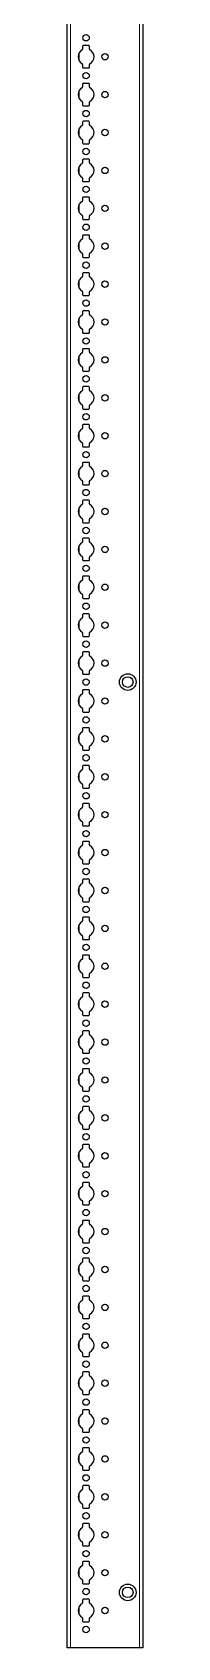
# Model space of a CAD drawing. Header units: millimetres. Extents: x -199 to 5225, y -1747 to 1507.
# Drawn here: x 5175 to 5225, y -852 to 214 of the extents above; entities that cross this region are included whole.
import ezdxf

# ---------------------------------------------------------------- set-up
doc = ezdxf.new("R2010")
doc.units = ezdxf.units.MM

msp = doc.modelspace()

# ---------------------------------------------------------------- linework, layer by layer
at = {"color": 7, "linetype": 'Continuous', "lineweight": 25}
for p, q in [((5175.21, -851.79), (5175.21, 1047.21)), ((5224.91, 1047.21), (5224.91, -851.79)), ((5185.26, 204.61), (5185.26, 202.73)), ((5189.36, 205.11), (5185.76, 205.11)), ((5189.86, 202.73), (5189.86, 204.61)), ((5185.26, 192.68), (5185.26, 190.81)), ((5189.86, 190.81), (5189.86, 192.68)), ((5185.76, 190.31), (5189.36, 190.31)), ((5185.26, 179.61), (5185.26, 177.73)), ((5189.36, 180.11), (5185.76, 180.11)), ((5189.86, 177.73), (5189.86, 179.61)), ((5185.26, 167.68), (5185.26, 165.81)), ((5185.76, 165.31), (5189.36, 165.31)), ((5189.86, 165.81), (5189.86, 167.68)), ((5185.26, 154.61), (5185.26, 152.73)), ((5189.36, 155.11), (5185.76, 155.11)), ((5189.86, 152.73), (5189.86, 154.61)), ((5185.26, 142.68), (5185.26, 140.81)), ((5185.76, 140.31), (5189.36, 140.31)), ((5189.86, 140.81), (5189.86, 142.68)), ((5185.26, 129.61), (5185.26, 127.73)), ((5189.36, 130.11), (5185.76, 130.11)), ((5189.86, 127.73), (5189.86, 129.61)), ((5185.26, 117.68), (5185.26, 115.81)), ((5189.86, 115.81), (5189.86, 117.68)), ((5185.76, 115.31), (5189.36, 115.31)), ((5185.26, 104.61), (5185.26, 102.73)), ((5189.36, 105.11), (5185.76, 105.11)), ((5189.86, 102.73), (5189.86, 104.61)), ((5185.26, 92.68), (5185.26, 90.81)), ((5185.76, 90.31), (5189.36, 90.31)), ((5189.86, 90.81), (5189.86, 92.68)), ((5185.26, 79.61), (5185.26, 77.73)), ((5189.36, 80.11), (5185.76, 80.11)), ((5189.86, 77.73), (5189.86, 79.61)), ((5185.26, 67.68), (5185.26, 65.81)), ((5185.76, 65.31), (5189.36, 65.31)), ((5189.86, 65.81), (5189.86, 67.68)), ((5185.26, 54.61), (5185.26, 52.73)), ((5189.36, 55.11), (5185.76, 55.11)), ((5189.86, 52.73), (5189.86, 54.61)), ((5185.26, 42.68), (5185.26, 40.81)), ((5189.86, 40.81), (5189.86, 42.68)), ((5185.76, 40.31), (5189.36, 40.31)), ((5185.26, 29.61), (5185.26, 27.73)), ((5189.36, 30.11), (5185.76, 30.11)), ((5189.86, 27.73), (5189.86, 29.61)), ((5185.26, 17.68), (5185.26, 15.81)), ((5185.76, 15.31), (5189.36, 15.31)), ((5189.86, 15.81), (5189.86, 17.68)), ((5185.26, 4.61), (5185.26, 2.73)), ((5189.36, 5.11), (5185.76, 5.11)), ((5189.86, 2.73), (5189.86, 4.61)), ((5185.26, -7.32), (5185.26, -9.19)), ((5185.76, -9.69), (5189.36, -9.69)), ((5189.86, -9.19), (5189.86, -7.32)), ((5185.26, -20.39), (5185.26, -22.27)), ((5189.36, -19.89), (5185.76, -19.89)), ((5189.86, -22.27), (5189.86, -20.39)), ((5185.26, -32.32), (5185.26, -34.19)), ((5185.76, -34.69), (5189.36, -34.69)), ((5189.86, -34.19), (5189.86, -32.32)), ((5185.26, -45.39), (5185.26, -47.27)), ((5189.36, -44.89), (5185.76, -44.89)), ((5189.86, -47.27), (5189.86, -45.39)), ((5185.26, -57.32), (5185.26, -59.19)), ((5185.76, -59.69), (5189.36, -59.69)), ((5189.86, -59.19), (5189.86, -57.32)), ((5185.26, -70.39), (5185.26, -72.27)), ((5189.36, -69.89), (5185.76, -69.89)), ((5189.86, -72.27), (5189.86, -70.39)), ((5185.26, -82.32), (5185.26, -84.19)), ((5185.76, -84.69), (5189.36, -84.69)), ((5189.86, -84.19), (5189.86, -82.32)), ((5185.26, -95.39), (5185.26, -97.27)), ((5189.36, -94.89), (5185.76, -94.89)), ((5189.86, -97.27), (5189.86, -95.39)), ((5185.26, -107.32), (5185.26, -109.19)), ((5185.76, -109.69), (5189.36, -109.69)), ((5189.86, -109.19), (5189.86, -107.32)), ((5185.26, -120.39), (5185.26, -122.27)), ((5189.36, -119.89), (5185.76, -119.89)), ((5189.86, -122.27), (5189.86, -120.39)), ((5185.26, -132.32), (5185.26, -134.19)), ((5185.76, -134.69), (5189.36, -134.69)), ((5189.86, -134.19), (5189.86, -132.32)), ((5185.26, -145.39), (5185.26, -147.27)), ((5189.36, -144.89), (5185.76, -144.89)), ((5189.86, -147.27), (5189.86, -145.39)), ((5185.26, -157.32), (5185.26, -159.19)), ((5185.76, -159.69), (5189.36, -159.69)), ((5189.86, -159.19), (5189.86, -157.32)), ((5185.26, -170.39), (5185.26, -172.27)), ((5189.36, -169.89), (5185.76, -169.89)), ((5189.86, -172.27), (5189.86, -170.39)), ((5185.26, -182.32), (5185.26, -184.19)), ((5185.76, -184.69), (5189.36, -184.69)), ((5189.86, -184.19), (5189.86, -182.32)), ((5185.26, -195.39), (5185.26, -197.27)), ((5189.36, -194.89), (5185.76, -194.89)), ((5189.86, -197.27), (5189.86, -195.39)), ((5185.26, -207.32), (5185.26, -209.19)), ((5185.76, -209.69), (5189.36, -209.69)), ((5189.86, -209.19), (5189.86, -207.32)), ((5185.26, -220.39), (5185.26, -222.27)), ((5189.36, -219.89), (5185.76, -219.89)), ((5189.86, -222.27), (5189.86, -220.39)), ((5185.26, -232.32), (5185.26, -234.19)), ((5189.86, -234.19), (5189.86, -232.32)), ((5185.76, -234.69), (5189.36, -234.69)), ((5189.36, -244.89), (5185.76, -244.89)), ((5185.26, -245.39), (5185.26, -247.27)), ((5189.86, -247.27), (5189.86, -245.39)), ((5185.26, -257.32), (5185.26, -259.19)), ((5185.76, -259.69), (5189.36, -259.69)), ((5189.86, -259.19), (5189.86, -257.32)), ((5185.26, -270.39), (5185.26, -272.27)), ((5189.36, -269.89), (5185.76, -269.89)), ((5189.86, -272.27), (5189.86, -270.39)), ((5185.26, -282.32), (5185.26, -284.19)), ((5185.76, -284.69), (5189.36, -284.69)), ((5189.86, -284.19), (5189.86, -282.32)), ((5185.26, -295.39), (5185.26, -297.27)), ((5189.36, -294.89), (5185.76, -294.89)), ((5189.86, -297.27), (5189.86, -295.39)), ((5185.26, -307.32), (5185.26, -309.19)), ((5189.86, -309.19), (5189.86, -307.32)), ((5185.76, -309.69), (5189.36, -309.69)), ((5185.26, -320.39), (5185.26, -322.27)), ((5189.36, -319.89), (5185.76, -319.89)), ((5189.86, -322.27), (5189.86, -320.39)), ((5185.26, -332.32), (5185.26, -334.19)), ((5185.76, -334.69), (5189.36, -334.69)), ((5189.86, -334.19), (5189.86, -332.32)), ((5185.26, -345.39), (5185.26, -347.27)), ((5189.36, -344.89), (5185.76, -344.89)), ((5189.86, -347.27), (5189.86, -345.39)), ((5185.26, -357.32), (5185.26, -359.19)), ((5185.76, -359.69), (5189.36, -359.69)), ((5189.86, -359.19), (5189.86, -357.32)), ((5185.26, -370.39), (5185.26, -372.27)), ((5189.36, -369.89), (5185.76, -369.89)), ((5189.86, -372.27), (5189.86, -370.39)), ((5185.26, -382.32), (5185.26, -384.19)), ((5189.86, -384.19), (5189.86, -382.32)), ((5185.76, -384.69), (5189.36, -384.69)), ((5185.26, -395.39), (5185.26, -397.27)), ((5189.36, -394.89), (5185.76, -394.89)), ((5189.86, -397.27), (5189.86, -395.39)), ((5185.26, -407.32), (5185.26, -409.19)), ((5185.76, -409.69), (5189.36, -409.69)), ((5189.86, -409.19), (5189.86, -407.32)), ((5185.26, -420.39), (5185.26, -422.27)), ((5189.36, -419.89), (5185.76, -419.89)), ((5189.86, -422.27), (5189.86, -420.39)), ((5185.26, -432.32), (5185.26, -434.19)), ((5185.76, -434.69), (5189.36, -434.69)), ((5189.86, -434.19), (5189.86, -432.32)), ((5185.26, -445.39), (5185.26, -447.27)), ((5189.36, -444.89), (5185.76, -444.89)), ((5189.86, -447.27), (5189.86, -445.39)), ((5185.26, -457.32), (5185.26, -459.19)), ((5189.86, -459.19), (5189.86, -457.32)), ((5185.76, -459.69), (5189.36, -459.69)), ((5185.26, -470.39), (5185.26, -472.27)), ((5189.36, -469.89), (5185.76, -469.89)), ((5189.86, -472.27), (5189.86, -470.39)), ((5185.26, -482.32), (5185.26, -484.19)), ((5185.76, -484.69), (5189.36, -484.69)), ((5189.86, -484.19), (5189.86, -482.32)), ((5185.26, -495.39), (5185.26, -497.27)), ((5189.36, -494.89), (5185.76, -494.89)), ((5189.86, -497.27), (5189.86, -495.39)), ((5185.26, -507.32), (5185.26, -509.19)), ((5185.76, -509.69), (5189.36, -509.69)), ((5189.86, -509.19), (5189.86, -507.32)), ((5185.26, -520.39), (5185.26, -522.27)), ((5189.36, -519.89), (5185.76, -519.89)), ((5189.86, -522.27), (5189.86, -520.39)), ((5185.26, -532.32), (5185.26, -534.19)), ((5189.86, -534.19), (5189.86, -532.32)), ((5185.76, -534.69), (5189.36, -534.69)), ((5185.26, -545.39), (5185.26, -547.27)), ((5189.36, -544.89), (5185.76, -544.89)), ((5189.86, -547.27), (5189.86, -545.39)), ((5185.26, -557.32), (5185.26, -559.19)), ((5185.76, -559.69), (5189.36, -559.69)), ((5189.86, -559.19), (5189.86, -557.32)), ((5185.26, -570.39), (5185.26, -572.27)), ((5189.36, -569.89), (5185.76, -569.89)), ((5189.86, -572.27), (5189.86, -570.39)), ((5185.26, -582.32), (5185.26, -584.19)), ((5185.76, -584.69), (5189.36, -584.69)), ((5189.86, -584.19), (5189.86, -582.32)), ((5185.26, -595.39), (5185.26, -597.27)), ((5189.36, -594.89), (5185.76, -594.89)), ((5189.86, -597.27), (5189.86, -595.39)), ((5185.26, -607.32), (5185.26, -609.19)), ((5189.86, -609.19), (5189.86, -607.32)), ((5185.76, -609.69), (5189.36, -609.69)), ((5185.26, -620.39), (5185.26, -622.27)), ((5189.36, -619.89), (5185.76, -619.89)), ((5189.86, -622.27), (5189.86, -620.39)), ((5185.26, -632.32), (5185.26, -634.19)), ((5185.76, -634.69), (5189.36, -634.69)), ((5189.86, -634.19), (5189.86, -632.32)), ((5185.26, -645.39), (5185.26, -647.27)), ((5189.36, -644.89), (5185.76, -644.89)), ((5189.86, -647.27), (5189.86, -645.39)), ((5185.26, -657.32), (5185.26, -659.19)), ((5185.76, -659.69), (5189.36, -659.69)), ((5189.86, -659.19), (5189.86, -657.32)), ((5185.26, -670.39), (5185.26, -672.27)), ((5189.36, -669.89), (5185.76, -669.89)), ((5189.86, -672.27), (5189.86, -670.39)), ((5185.26, -682.32), (5185.26, -684.19)), ((5185.76, -684.69), (5189.36, -684.69)), ((5189.86, -684.19), (5189.86, -682.32)), ((5185.26, -695.39), (5185.26, -697.27)), ((5189.36, -694.89), (5185.76, -694.89)), ((5189.86, -697.27), (5189.86, -695.39)), ((5185.26, -707.32), (5185.26, -709.19)), ((5185.76, -709.69), (5189.36, -709.69)), ((5189.86, -709.19), (5189.86, -707.32)), ((5185.26, -720.39), (5185.26, -722.27)), ((5189.36, -719.89), (5185.76, -719.89)), ((5189.86, -722.27), (5189.86, -720.39)), ((5185.26, -732.32), (5185.26, -734.19)), ((5185.76, -734.69), (5189.36, -734.69)), ((5189.86, -734.19), (5189.86, -732.32)), ((5185.26, -745.39), (5185.26, -747.27)), ((5189.36, -744.89), (5185.76, -744.89)), ((5189.86, -747.27), (5189.86, -745.39)), ((5185.26, -757.32), (5185.26, -759.19)), ((5185.76, -759.69), (5189.36, -759.69)), ((5189.86, -759.19), (5189.86, -757.32)), ((5185.26, -770.39), (5185.26, -772.27)), ((5189.36, -769.89), (5185.76, -769.89)), ((5189.86, -772.27), (5189.86, -770.39)), ((5185.26, -782.32), (5185.26, -784.19)), ((5185.76, -784.69), (5189.36, -784.69)), ((5189.86, -784.19), (5189.86, -782.32)), ((5185.26, -795.39), (5185.26, -797.27)), ((5189.36, -794.89), (5185.76, -794.89)), ((5189.86, -797.27), (5189.86, -795.39)), ((5185.26, -807.32), (5185.26, -809.19)), ((5185.76, -809.69), (5189.36, -809.69)), ((5189.86, -809.19), (5189.86, -807.32)), ((5185.26, -820.39), (5185.26, -822.27)), ((5189.36, -819.89), (5185.76, -819.89)), ((5189.86, -822.27), (5189.86, -820.39)), ((5185.26, -832.32), (5185.26, -834.19)), ((5185.76, -834.69), (5189.36, -834.69)), ((5189.86, -834.19), (5189.86, -832.32)), ((5177.21, -851.79), (5175.21, -851.79)), ((5222.91, -851.79), (5177.21, -851.79)), ((5224.91, -851.79), (5222.91, -851.79))]:
    msp.add_line(p, q, dxfattribs=at)
at = {"color": 8, "linetype": 'Continuous', "lineweight": 18}
for p, q in [((5177.21, 1047.21), (5177.21, -851.79)), ((5222.91, -851.79), (5222.91, 1047.21)), ((5183.06, 200.41), (5183.06, 195)), ((5183.06, 175.41), (5183.06, 170)), ((5183.06, 150.41), (5183.06, 145)), ((5183.06, 125.41), (5183.06, 120)), ((5183.06, 100.41), (5183.06, 95)), ((5183.06, 75.41), (5183.06, 70)), ((5183.06, 50.41), (5183.06, 45)), ((5183.06, 25.41), (5183.06, 20)), ((5183.06, 0.41), (5183.06, -5)), ((5183.06, -24.59), (5183.06, -30)), ((5183.06, -49.59), (5183.06, -55)), ((5183.06, -74.59), (5183.06, -80)), ((5183.06, -99.59), (5183.06, -105)), ((5183.06, -124.59), (5183.06, -130)), ((5183.06, -149.59), (5183.06, -155)), ((5183.06, -174.59), (5183.06, -180)), ((5183.06, -199.59), (5183.06, -205)), ((5183.06, -224.59), (5183.06, -230)), ((5183.06, -249.59), (5183.06, -255)), ((5183.06, -274.59), (5183.06, -280)), ((5183.06, -299.59), (5183.06, -305)), ((5183.06, -324.59), (5183.06, -330)), ((5183.06, -349.59), (5183.06, -355)), ((5183.06, -374.59), (5183.06, -380)), ((5183.06, -399.59), (5183.06, -405)), ((5183.06, -424.59), (5183.06, -430)), ((5183.06, -449.59), (5183.06, -455)), ((5183.06, -474.59), (5183.06, -480)), ((5183.06, -499.59), (5183.06, -505)), ((5183.06, -524.59), (5183.06, -530)), ((5183.06, -549.59), (5183.06, -555)), ((5183.06, -574.59), (5183.06, -580)), ((5183.06, -599.59), (5183.06, -605)), ((5183.06, -624.59), (5183.06, -630)), ((5183.06, -649.59), (5183.06, -655)), ((5183.06, -674.59), (5183.06, -680)), ((5183.06, -699.59), (5183.06, -705)), ((5183.06, -724.59), (5183.06, -730)), ((5183.06, -749.59), (5183.06, -755)), ((5183.06, -774.59), (5183.06, -780)), ((5183.06, -799.59), (5183.06, -805)), ((5183.06, -824.59), (5183.06, -830))]:
    msp.add_line(p, q, dxfattribs=at)
at = {"color": 7, "linetype": 'Continuous', "lineweight": 25}
for centre, radius in [((5187.56, 210.21), 2.12), ((5200.06, 197.71), 2.13), ((5187.56, 185.21), 2.12), ((5200.06, 172.71), 2.13), ((5187.56, 160.21), 2.12), ((5200.06, 147.71), 2.13), ((5187.56, 135.21), 2.12), ((5200.06, 122.71), 2.13), ((5187.56, 110.21), 2.12), ((5200.06, 97.71), 2.13), ((5187.56, 85.21), 2.12), ((5200.06, 72.71), 2.13), ((5187.56, 60.21), 2.12), ((5200.06, 47.71), 2.13), ((5187.56, 35.21), 2.12), ((5200.06, 22.71), 2.13), ((5187.56, 10.21), 2.12), ((5200.06, -2.29), 2.13), ((5187.56, -14.79), 2.12), ((5200.06, -27.29), 2.13), ((5187.56, -39.79), 2.12), ((5200.06, -52.29), 2.13), ((5187.56, -64.79), 2.12), ((5200.06, -77.29), 2.13), ((5187.56, -89.79), 2.12), ((5200.06, -102.29), 2.13), ((5187.56, -114.79), 2.12), ((5200.06, -127.29), 2.13), ((5187.56, -139.79), 2.12), ((5200.06, -152.29), 2.13), ((5187.56, -164.79), 2.12), ((5200.06, -177.29), 2.13), ((5187.56, -189.79), 2.12), ((5200.06, -202.29), 2.13), ((5187.56, -214.79), 2.12), ((5215.06, -214.79), 5.5), ((5215.06, -214.79), 3.5), ((5200.06, -227.29), 2.13), ((5187.56, -239.79), 2.12), ((5200.06, -252.29), 2.13), ((5187.56, -264.79), 2.12), ((5200.06, -277.29), 2.13), ((5187.56, -289.79), 2.12), ((5200.06, -302.29), 2.13), ((5187.56, -314.79), 2.12), ((5200.06, -327.29), 2.13), ((5187.56, -339.79), 2.12), ((5200.06, -352.29), 2.13), ((5187.56, -364.79), 2.12), ((5200.06, -377.29), 2.13), ((5187.56, -389.79), 2.12), ((5200.06, -402.29), 2.13), ((5187.56, -414.79), 2.12), ((5200.06, -427.29), 2.13), ((5187.56, -439.79), 2.12), ((5200.06, -452.29), 2.13), ((5187.56, -464.79), 2.12), ((5200.06, -477.29), 2.13), ((5187.56, -489.79), 2.12), ((5200.06, -502.29), 2.13), ((5187.56, -514.79), 2.12), ((5200.06, -527.29), 2.13), ((5187.56, -539.79), 2.12), ((5200.06, -552.29), 2.13), ((5187.56, -564.79), 2.12), ((5200.06, -577.29), 2.13), ((5187.56, -589.79), 2.12), ((5200.06, -602.29), 2.13), ((5187.56, -614.79), 2.12), ((5200.06, -627.29), 2.13), ((5187.56, -639.79), 2.12), ((5200.06, -652.29), 2.13), ((5187.56, -664.79), 2.12), ((5200.06, -677.29), 2.13), ((5187.56, -689.79), 2.12), ((5200.06, -702.29), 2.13), ((5187.56, -714.79), 2.12), ((5200.06, -727.29), 2.13), ((5187.56, -739.79), 2.12), ((5200.06, -752.29), 2.13), ((5187.56, -764.79), 2.12), ((5200.06, -777.29), 2.13), ((5187.56, -789.79), 2.12), ((5200.06, -802.29), 2.13), ((5215.06, -815.29), 5.5), ((5187.56, -814.79), 2.12), ((5215.06, -815.29), 3.5), ((5200.06, -827.29), 2.13), ((5187.56, -839.79), 2.12)]:
    msp.add_circle(centre, radius, dxfattribs=at)
for centre, radius, start, end in [((5184.76, 202.73), 0.5, 299.14074, 0), ((5185.76, 204.61), 0.5, 90, 180), ((5189.36, 204.61), 0.5, 0, 90), ((5190.36, 202.73), 0.5, 180, 240.85926), ((5187.56, 197.71), 5.25, 119.14074, 240.85926), ((5184.76, 192.68), 0.5, 0, 60.85926), ((5190.36, 192.68), 0.5, 119.14074, 180), ((5187.56, 197.71), 5.25, 299.14074, 60.85926), ((5185.76, 190.81), 0.5, 180, 270), ((5189.36, 190.81), 0.5, 270, 0), ((5187.56, 172.71), 5.25, 119.14074, 240.85926), ((5184.76, 177.73), 0.5, 299.14074, 0), ((5185.76, 179.61), 0.5, 90, 180), ((5189.36, 179.61), 0.5, 0, 90), ((5190.36, 177.73), 0.5, 180, 240.85926), ((5187.56, 172.71), 5.25, 299.14074, 60.85926), ((5184.76, 167.68), 0.5, 0, 60.85926), ((5185.76, 165.81), 0.5, 180, 270), ((5189.36, 165.81), 0.5, 270, 0), ((5190.36, 167.68), 0.5, 119.14074, 180), ((5187.56, 147.71), 5.25, 119.14074, 240.85926), ((5184.76, 152.73), 0.5, 299.14074, 0), ((5185.76, 154.61), 0.5, 90, 180), ((5189.36, 154.61), 0.5, 0, 90), ((5190.36, 152.73), 0.5, 180, 240.85926), ((5187.56, 147.71), 5.25, 299.14074, 60.85926), ((5184.76, 142.68), 0.5, 0, 60.85926), ((5185.76, 140.81), 0.5, 180, 270), ((5189.36, 140.81), 0.5, 270, 0), ((5190.36, 142.68), 0.5, 119.14074, 180), ((5185.76, 129.61), 0.5, 90, 180), ((5189.36, 129.61), 0.5, 0, 90), ((5187.56, 122.71), 5.25, 119.14074, 240.85926), ((5184.76, 127.73), 0.5, 299.14074, 0), ((5184.76, 117.68), 0.5, 0, 60.85926), ((5190.36, 127.73), 0.5, 180, 240.85926), ((5190.36, 117.68), 0.5, 119.14074, 180), ((5187.56, 122.71), 5.25, 299.14074, 60.85926), ((5185.76, 115.81), 0.5, 180, 270), ((5189.36, 115.81), 0.5, 270, 0), ((5187.56, 97.71), 5.25, 119.14074, 240.85926), ((5184.76, 102.73), 0.5, 299.14074, 0), ((5185.76, 104.61), 0.5, 90, 180), ((5189.36, 104.61), 0.5, 0, 90), ((5190.36, 102.73), 0.5, 180, 240.85926), ((5187.56, 97.71), 5.25, 299.14074, 60.85926), ((5184.76, 92.68), 0.5, 0, 60.85926), ((5185.76, 90.81), 0.5, 180, 270), ((5189.36, 90.81), 0.5, 270, 0), ((5190.36, 92.68), 0.5, 119.14074, 180), ((5187.56, 72.71), 5.25, 119.14074, 240.85926), ((5184.76, 77.73), 0.5, 299.14074, 0), ((5185.76, 79.61), 0.5, 90, 180), ((5189.36, 79.61), 0.5, 0, 90), ((5190.36, 77.73), 0.5, 180, 240.85926), ((5187.56, 72.71), 5.25, 299.14074, 60.85926), ((5184.76, 67.68), 0.5, 0, 60.85926), ((5185.76, 65.81), 0.5, 180, 270), ((5189.36, 65.81), 0.5, 270, 0), ((5190.36, 67.68), 0.5, 119.14074, 180), ((5185.76, 54.61), 0.5, 90, 180), ((5189.36, 54.61), 0.5, 0, 90), ((5187.56, 47.71), 5.25, 119.14074, 240.85926), ((5184.76, 52.73), 0.5, 299.14074, 0), ((5184.76, 42.68), 0.5, 0, 60.85926), ((5190.36, 52.73), 0.5, 180, 240.85926), ((5190.36, 42.68), 0.5, 119.14074, 180), ((5187.56, 47.71), 5.25, 299.14074, 60.85926), ((5185.76, 40.81), 0.5, 180, 270), ((5189.36, 40.81), 0.5, 270, 0), ((5187.56, 22.71), 5.25, 119.14074, 240.85926), ((5184.76, 27.73), 0.5, 299.14074, 0), ((5185.76, 29.61), 0.5, 90, 180), ((5189.36, 29.61), 0.5, 0, 90), ((5190.36, 27.73), 0.5, 180, 240.85926), ((5187.56, 22.71), 5.25, 299.14074, 60.85926), ((5184.76, 17.68), 0.5, 0, 60.85926), ((5185.76, 15.81), 0.5, 180, 270), ((5189.36, 15.81), 0.5, 270, 0), ((5190.36, 17.68), 0.5, 119.14074, 180), ((5187.56, -2.29), 5.25, 119.14074, 240.85926), ((5184.76, 2.73), 0.5, 299.14074, 0), ((5185.76, 4.61), 0.5, 90, 180), ((5189.36, 4.61), 0.5, 0, 90), ((5190.36, 2.73), 0.5, 180, 240.85926), ((5187.56, -2.29), 5.25, 299.14074, 60.85926), ((5184.76, -7.32), 0.5, 0, 60.85926), ((5185.76, -9.19), 0.5, 180, 270), ((5189.36, -9.19), 0.5, 270, 0), ((5190.36, -7.32), 0.5, 119.14074, 180), ((5185.76, -20.39), 0.5, 90, 180), ((5189.36, -20.39), 0.5, 0, 90), ((5187.56, -27.29), 5.25, 119.14074, 240.85926), ((5184.76, -22.27), 0.5, 299.14074, 0), ((5184.76, -32.32), 0.5, 0, 60.85926), ((5190.36, -22.27), 0.5, 180, 240.85926), ((5190.36, -32.32), 0.5, 119.14074, 180), ((5187.56, -27.29), 5.25, 299.14074, 60.85926), ((5185.76, -34.19), 0.5, 180, 270), ((5189.36, -34.19), 0.5, 270, 0), ((5187.56, -52.29), 5.25, 119.14074, 240.85926), ((5184.76, -47.27), 0.5, 299.14074, 0), ((5185.76, -45.39), 0.5, 90, 180), ((5189.36, -45.39), 0.5, 0, 90), ((5190.36, -47.27), 0.5, 180, 240.85926), ((5187.56, -52.29), 5.25, 299.14074, 60.85926), ((5184.76, -57.32), 0.5, 0, 60.85926), ((5185.76, -59.19), 0.5, 180, 270), ((5189.36, -59.19), 0.5, 270, 0), ((5190.36, -57.32), 0.5, 119.14074, 180), ((5187.56, -77.29), 5.25, 119.14074, 240.85926), ((5184.76, -72.27), 0.5, 299.14074, 0), ((5185.76, -70.39), 0.5, 90, 180), ((5189.36, -70.39), 0.5, 0, 90), ((5190.36, -72.27), 0.5, 180, 240.85926), ((5187.56, -77.29), 5.25, 299.14074, 60.85926), ((5184.76, -82.32), 0.5, 0, 60.85926), ((5185.76, -84.19), 0.5, 180, 270), ((5189.36, -84.19), 0.5, 270, 0), ((5190.36, -82.32), 0.5, 119.14074, 180), ((5185.76, -95.39), 0.5, 90, 180), ((5189.36, -95.39), 0.5, 0, 90), ((5187.56, -102.29), 5.25, 119.14074, 240.85926), ((5184.76, -97.27), 0.5, 299.14074, 0), ((5190.36, -97.27), 0.5, 180, 240.85926), ((5187.56, -102.29), 5.25, 299.14074, 60.85926), ((5184.76, -107.32), 0.5, 0, 60.85926), ((5185.76, -109.19), 0.5, 180, 270), ((5189.36, -109.19), 0.5, 270, 0), ((5190.36, -107.32), 0.5, 119.14074, 180), ((5187.56, -127.29), 5.25, 119.14074, 240.85926), ((5184.76, -122.27), 0.5, 299.14074, 0), ((5185.76, -120.39), 0.5, 90, 180), ((5189.36, -120.39), 0.5, 0, 90), ((5190.36, -122.27), 0.5, 180, 240.85926), ((5187.56, -127.29), 5.25, 299.14074, 60.85926), ((5184.76, -132.32), 0.5, 0, 60.85926), ((5185.76, -134.19), 0.5, 180, 270), ((5189.36, -134.19), 0.5, 270, 0), ((5190.36, -132.32), 0.5, 119.14074, 180), ((5187.56, -152.29), 5.25, 119.14074, 240.85926), ((5184.76, -147.27), 0.5, 299.14074, 0), ((5185.76, -145.39), 0.5, 90, 180), ((5189.36, -145.39), 0.5, 0, 90), ((5190.36, -147.27), 0.5, 180, 240.85926), ((5187.56, -152.29), 5.25, 299.14074, 60.85926), ((5184.76, -157.32), 0.5, 0, 60.85926), ((5185.76, -159.19), 0.5, 180, 270), ((5189.36, -159.19), 0.5, 270, 0), ((5190.36, -157.32), 0.5, 119.14074, 180), ((5185.76, -170.39), 0.5, 90, 180), ((5189.36, -170.39), 0.5, 0, 90), ((5187.56, -177.29), 5.25, 119.14074, 240.85926), ((5184.76, -172.27), 0.5, 299.14074, 0), ((5190.36, -172.27), 0.5, 180, 240.85926), ((5187.56, -177.29), 5.25, 299.14074, 60.85926), ((5184.76, -182.32), 0.5, 0, 60.85926), ((5185.76, -184.19), 0.5, 180, 270), ((5189.36, -184.19), 0.5, 270, 0), ((5190.36, -182.32), 0.5, 119.14074, 180), ((5187.56, -202.29), 5.25, 119.14074, 240.85926), ((5184.76, -197.27), 0.5, 299.14074, 0), ((5185.76, -195.39), 0.5, 90, 180), ((5189.36, -195.39), 0.5, 0, 90), ((5190.36, -197.27), 0.5, 180, 240.85926), ((5187.56, -202.29), 5.25, 299.14074, 60.85926), ((5184.76, -207.32), 0.5, 0, 60.85926), ((5185.76, -209.19), 0.5, 180, 270), ((5189.36, -209.19), 0.5, 270, 0), ((5190.36, -207.32), 0.5, 119.14074, 180), ((5187.56, -227.29), 5.25, 119.14074, 240.85926), ((5184.76, -222.27), 0.5, 299.14074, 0), ((5185.76, -220.39), 0.5, 90, 180), ((5189.36, -220.39), 0.5, 0, 90), ((5190.36, -222.27), 0.5, 180, 240.85926), ((5187.56, -227.29), 5.25, 299.14074, 60.85926), ((5184.76, -232.32), 0.5, 0, 60.85926), ((5185.76, -234.19), 0.5, 180, 270), ((5189.36, -234.19), 0.5, 270, 0), ((5190.36, -232.32), 0.5, 119.14074, 180), ((5185.76, -245.39), 0.5, 90, 180), ((5189.36, -245.39), 0.5, 0, 90), ((5187.56, -252.29), 5.25, 119.14074, 240.85926), ((5184.76, -247.27), 0.5, 299.14074, 0), ((5190.36, -247.27), 0.5, 180, 240.85926), ((5187.56, -252.29), 5.25, 299.14074, 60.85926), ((5184.76, -257.32), 0.5, 0, 60.85926), ((5185.76, -259.19), 0.5, 180, 270), ((5189.36, -259.19), 0.5, 270, 0), ((5190.36, -257.32), 0.5, 119.14074, 180), ((5187.56, -277.29), 5.25, 119.14074, 240.85926), ((5184.76, -272.27), 0.5, 299.14074, 0), ((5185.76, -270.39), 0.5, 90, 180), ((5189.36, -270.39), 0.5, 0, 90), ((5190.36, -272.27), 0.5, 180, 240.85926), ((5187.56, -277.29), 5.25, 299.14074, 60.85926), ((5184.76, -282.32), 0.5, 0, 60.85926), ((5185.76, -284.19), 0.5, 180, 270), ((5189.36, -284.19), 0.5, 270, 0), ((5190.36, -282.32), 0.5, 119.14074, 180), ((5187.56, -302.29), 5.25, 119.14074, 240.85926), ((5184.76, -297.27), 0.5, 299.14074, 0), ((5185.76, -295.39), 0.5, 90, 180), ((5189.36, -295.39), 0.5, 0, 90), ((5190.36, -297.27), 0.5, 180, 240.85926), ((5187.56, -302.29), 5.25, 299.14074, 60.85926), ((5184.76, -307.32), 0.5, 0, 60.85926), ((5190.36, -307.32), 0.5, 119.14074, 180), ((5185.76, -309.19), 0.5, 180, 270), ((5189.36, -309.19), 0.5, 270, 0), ((5187.56, -327.29), 5.25, 119.14074, 240.85926), ((5184.76, -322.27), 0.5, 299.14074, 0), ((5185.76, -320.39), 0.5, 90, 180), ((5189.36, -320.39), 0.5, 0, 90), ((5190.36, -322.27), 0.5, 180, 240.85926), ((5187.56, -327.29), 5.25, 299.14074, 60.85926), ((5184.76, -332.32), 0.5, 0, 60.85926), ((5185.76, -334.19), 0.5, 180, 270), ((5189.36, -334.19), 0.5, 270, 0), ((5190.36, -332.32), 0.5, 119.14074, 180), ((5187.56, -352.29), 5.25, 119.14074, 240.85926), ((5184.76, -347.27), 0.5, 299.14074, 0), ((5185.76, -345.39), 0.5, 90, 180), ((5189.36, -345.39), 0.5, 0, 90), ((5190.36, -347.27), 0.5, 180, 240.85926), ((5187.56, -352.29), 5.25, 299.14074, 60.85926), ((5184.76, -357.32), 0.5, 0, 60.85926), ((5185.76, -359.19), 0.5, 180, 270), ((5189.36, -359.19), 0.5, 270, 0), ((5190.36, -357.32), 0.5, 119.14074, 180), ((5187.56, -377.29), 5.25, 119.14074, 240.85926), ((5184.76, -372.27), 0.5, 299.14074, 0), ((5185.76, -370.39), 0.5, 90, 180), ((5189.36, -370.39), 0.5, 0, 90), ((5190.36, -372.27), 0.5, 180, 240.85926), ((5187.56, -377.29), 5.25, 299.14074, 60.85926), ((5184.76, -382.32), 0.5, 0, 60.85926), ((5190.36, -382.32), 0.5, 119.14074, 180), ((5185.76, -384.19), 0.5, 180, 270), ((5189.36, -384.19), 0.5, 270, 0), ((5187.56, -402.29), 5.25, 119.14074, 240.85926), ((5184.76, -397.27), 0.5, 299.14074, 0), ((5185.76, -395.39), 0.5, 90, 180), ((5189.36, -395.39), 0.5, 0, 90), ((5190.36, -397.27), 0.5, 180, 240.85926), ((5187.56, -402.29), 5.25, 299.14074, 60.85926), ((5184.76, -407.32), 0.5, 0, 60.85926), ((5185.76, -409.19), 0.5, 180, 270), ((5189.36, -409.19), 0.5, 270, 0), ((5190.36, -407.32), 0.5, 119.14074, 180), ((5187.56, -427.29), 5.25, 119.14074, 240.85926), ((5184.76, -422.27), 0.5, 299.14074, 0), ((5185.76, -420.39), 0.5, 90, 180), ((5189.36, -420.39), 0.5, 0, 90), ((5190.36, -422.27), 0.5, 180, 240.85926), ((5187.56, -427.29), 5.25, 299.14074, 60.85926), ((5184.76, -432.32), 0.5, 0, 60.85926), ((5185.76, -434.19), 0.5, 180, 270), ((5189.36, -434.19), 0.5, 270, 0), ((5190.36, -432.32), 0.5, 119.14074, 180), ((5184.76, -447.27), 0.5, 299.14074, 0), ((5185.76, -445.39), 0.5, 90, 180), ((5189.36, -445.39), 0.5, 0, 90), ((5190.36, -447.27), 0.5, 180, 240.85926), ((5187.56, -452.29), 5.25, 119.14074, 240.85926), ((5184.76, -457.32), 0.5, 0, 60.85926), ((5190.36, -457.32), 0.5, 119.14074, 180), ((5187.56, -452.29), 5.25, 299.14074, 60.85926), ((5185.76, -459.19), 0.5, 180, 270), ((5189.36, -459.19), 0.5, 270, 0), ((5187.56, -477.29), 5.25, 119.14074, 240.85926), ((5184.76, -472.27), 0.5, 299.14074, 0), ((5185.76, -470.39), 0.5, 90, 180), ((5189.36, -470.39), 0.5, 0, 90), ((5190.36, -472.27), 0.5, 180, 240.85926), ((5187.56, -477.29), 5.25, 299.14074, 60.85926), ((5184.76, -482.32), 0.5, 0, 60.85926), ((5185.76, -484.19), 0.5, 180, 270), ((5189.36, -484.19), 0.5, 270, 0), ((5190.36, -482.32), 0.5, 119.14074, 180), ((5187.56, -502.29), 5.25, 119.14074, 240.85926), ((5184.76, -497.27), 0.5, 299.14074, 0), ((5185.76, -495.39), 0.5, 90, 180), ((5189.36, -495.39), 0.5, 0, 90), ((5190.36, -497.27), 0.5, 180, 240.85926), ((5187.56, -502.29), 5.25, 299.14074, 60.85926), ((5184.76, -507.32), 0.5, 0, 60.85926), ((5185.76, -509.19), 0.5, 180, 270), ((5189.36, -509.19), 0.5, 270, 0), ((5190.36, -507.32), 0.5, 119.14074, 180), ((5185.76, -520.39), 0.5, 90, 180), ((5189.36, -520.39), 0.5, 0, 90), ((5187.56, -527.29), 5.25, 119.14074, 240.85926), ((5184.76, -522.27), 0.5, 299.14074, 0), ((5184.76, -532.32), 0.5, 0, 60.85926), ((5190.36, -522.27), 0.5, 180, 240.85926), ((5190.36, -532.32), 0.5, 119.14074, 180), ((5187.56, -527.29), 5.25, 299.14074, 60.85926), ((5185.76, -534.19), 0.5, 180, 270), ((5189.36, -534.19), 0.5, 270, 0), ((5187.56, -552.29), 5.25, 119.14074, 240.85926), ((5184.76, -547.27), 0.5, 299.14074, 0), ((5185.76, -545.39), 0.5, 90, 180), ((5189.36, -545.39), 0.5, 0, 90), ((5190.36, -547.27), 0.5, 180, 240.85926), ((5187.56, -552.29), 5.25, 299.14074, 60.85926), ((5184.76, -557.32), 0.5, 0, 60.85926), ((5185.76, -559.19), 0.5, 180, 270), ((5189.36, -559.19), 0.5, 270, 0), ((5190.36, -557.32), 0.5, 119.14074, 180), ((5187.56, -577.29), 5.25, 119.14074, 240.85926), ((5184.76, -572.27), 0.5, 299.14074, 0), ((5185.76, -570.39), 0.5, 90, 180), ((5189.36, -570.39), 0.5, 0, 90), ((5190.36, -572.27), 0.5, 180, 240.85926), ((5187.56, -577.29), 5.25, 299.14074, 60.85926), ((5184.76, -582.32), 0.5, 0, 60.85926), ((5185.76, -584.19), 0.5, 180, 270), ((5189.36, -584.19), 0.5, 270, 0), ((5190.36, -582.32), 0.5, 119.14074, 180), ((5185.76, -595.39), 0.5, 90, 180), ((5189.36, -595.39), 0.5, 0, 90), ((5187.56, -602.29), 5.25, 119.14074, 240.85926), ((5184.76, -597.27), 0.5, 299.14074, 0), ((5184.76, -607.32), 0.5, 0, 60.85926), ((5190.36, -597.27), 0.5, 180, 240.85926), ((5190.36, -607.32), 0.5, 119.14074, 180), ((5187.56, -602.29), 5.25, 299.14074, 60.85926), ((5185.76, -609.19), 0.5, 180, 270), ((5189.36, -609.19), 0.5, 270, 0), ((5187.56, -627.29), 5.25, 119.14074, 240.85926), ((5184.76, -622.27), 0.5, 299.14074, 0), ((5185.76, -620.39), 0.5, 90, 180), ((5189.36, -620.39), 0.5, 0, 90), ((5190.36, -622.27), 0.5, 180, 240.85926), ((5187.56, -627.29), 5.25, 299.14074, 60.85926), ((5184.76, -632.32), 0.5, 0, 60.85926), ((5185.76, -634.19), 0.5, 180, 270), ((5189.36, -634.19), 0.5, 270, 0), ((5190.36, -632.32), 0.5, 119.14074, 180), ((5187.56, -652.29), 5.25, 119.14074, 240.85926), ((5184.76, -647.27), 0.5, 299.14074, 0), ((5185.76, -645.39), 0.5, 90, 180), ((5189.36, -645.39), 0.5, 0, 90), ((5190.36, -647.27), 0.5, 180, 240.85926), ((5187.56, -652.29), 5.25, 299.14074, 60.85926), ((5184.76, -657.32), 0.5, 0, 60.85926), ((5185.76, -659.19), 0.5, 180, 270), ((5189.36, -659.19), 0.5, 270, 0), ((5190.36, -657.32), 0.5, 119.14074, 180), ((5185.76, -670.39), 0.5, 90, 180), ((5189.36, -670.39), 0.5, 0, 90), ((5187.56, -677.29), 5.25, 119.14074, 240.85926), ((5184.76, -672.27), 0.5, 299.14074, 0), ((5184.76, -682.32), 0.5, 0, 60.85926), ((5190.36, -672.27), 0.5, 180, 240.85926), ((5190.36, -682.32), 0.5, 119.14074, 180), ((5187.56, -677.29), 5.25, 299.14074, 60.85926), ((5185.76, -684.19), 0.5, 180, 270), ((5189.36, -684.19), 0.5, 270, 0), ((5187.56, -702.29), 5.25, 119.14074, 240.85926), ((5184.76, -697.27), 0.5, 299.14074, 0), ((5185.76, -695.39), 0.5, 90, 180), ((5189.36, -695.39), 0.5, 0, 90), ((5190.36, -697.27), 0.5, 180, 240.85926), ((5187.56, -702.29), 5.25, 299.14074, 60.85926), ((5184.76, -707.32), 0.5, 0, 60.85926), ((5185.76, -709.19), 0.5, 180, 270), ((5189.36, -709.19), 0.5, 270, 0), ((5190.36, -707.32), 0.5, 119.14074, 180), ((5187.56, -727.29), 5.25, 119.14074, 240.85926), ((5184.76, -722.27), 0.5, 299.14074, 0), ((5185.76, -720.39), 0.5, 90, 180), ((5189.36, -720.39), 0.5, 0, 90), ((5190.36, -722.27), 0.5, 180, 240.85926), ((5187.56, -727.29), 5.25, 299.14074, 60.85926), ((5184.76, -732.32), 0.5, 0, 60.85926), ((5185.76, -734.19), 0.5, 180, 270), ((5189.36, -734.19), 0.5, 270, 0), ((5190.36, -732.32), 0.5, 119.14074, 180), ((5185.76, -745.39), 0.5, 90, 180), ((5189.36, -745.39), 0.5, 0, 90), ((5187.56, -752.29), 5.25, 119.14074, 240.85926), ((5184.76, -747.27), 0.5, 299.14074, 0), ((5190.36, -747.27), 0.5, 180, 240.85926), ((5187.56, -752.29), 5.25, 299.14074, 60.85926), ((5184.76, -757.32), 0.5, 0, 60.85926), ((5185.76, -759.19), 0.5, 180, 270), ((5189.36, -759.19), 0.5, 270, 0), ((5190.36, -757.32), 0.5, 119.14074, 180), ((5187.56, -777.29), 5.25, 119.14074, 240.85926), ((5184.76, -772.27), 0.5, 299.14074, 0), ((5185.76, -770.39), 0.5, 90, 180), ((5189.36, -770.39), 0.5, 0, 90), ((5190.36, -772.27), 0.5, 180, 240.85926), ((5187.56, -777.29), 5.25, 299.14074, 60.85926), ((5184.76, -782.32), 0.5, 0, 60.85926), ((5185.76, -784.19), 0.5, 180, 270), ((5189.36, -784.19), 0.5, 270, 0), ((5190.36, -782.32), 0.5, 119.14074, 180), ((5187.56, -802.29), 5.25, 119.14074, 240.85926), ((5184.76, -797.27), 0.5, 299.14074, 0), ((5185.76, -795.39), 0.5, 90, 180), ((5189.36, -795.39), 0.5, 0, 90), ((5190.36, -797.27), 0.5, 180, 240.85926), ((5187.56, -802.29), 5.25, 299.14074, 60.85926), ((5184.76, -807.32), 0.5, 0, 60.85926), ((5185.76, -809.19), 0.5, 180, 270), ((5189.36, -809.19), 0.5, 270, 0), ((5190.36, -807.32), 0.5, 119.14074, 180), ((5185.76, -820.39), 0.5, 90, 180), ((5189.36, -820.39), 0.5, 0, 90), ((5187.56, -827.29), 5.25, 119.14074, 240.85926), ((5184.76, -822.27), 0.5, 299.14074, 0), ((5190.36, -822.27), 0.5, 180, 240.85926), ((5187.56, -827.29), 5.25, 299.14074, 60.85926), ((5184.76, -832.32), 0.5, 0, 60.85926), ((5185.76, -834.19), 0.5, 180, 270), ((5189.36, -834.19), 0.5, 270, 0), ((5190.36, -832.32), 0.5, 119.14074, 180)]:
    msp.add_arc(centre, radius, start, end, dxfattribs=at)

doc.saveas('drawing.dxf')
